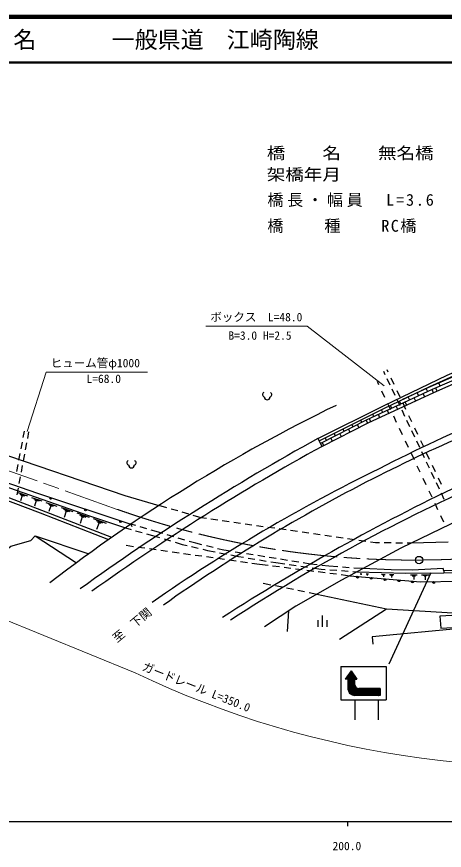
# Model space of a CAD drawing. Units: millimetres, scale not verified. Extents: x 40000 to 680000, y 20000 to 380000.
# Drawn here: x 196101 to 289013, y 198715 to 380000 of the extents above; entities that cross this region are included whole.
import ezdxf
from ezdxf.enums import TextEntityAlignment as Align

# ---------------------------------------------------------------- set-up
doc = ezdxf.new("R2010")
doc.units = ezdxf.units.MM
doc.header["$LTSCALE"] = 1000
doc.linetypes.add('CHAIN', pattern=[18.5, 12, -1.5, 3.5, -1.5])
for name, color, linetype, lineweight in [('M-BGD', 7, 'Continuous', 25), ('M-BMK', 2, 'CHAIN', 13), ('M-BMK-SRVR', 3, 'Continuous', 25), ('M-STR-HTXT', 7, 'Continuous', 13), ('M-STR-STR1', 1, 'Continuous', 25), ('M-STR-STRC', 7, 'Continuous', 25), ('M-TTL', 2, 'Continuous', 140), ('M-TTL-BAND', 7, 'Continuous', 25), ('M-TTL-LINE', 7, 'Continuous', 50)]:
    doc.layers.add(name, color=color, linetype=linetype, lineweight=lineweight)
doc.layers.add('M-TTL-TXT', color=7, linetype='Continuous')
doc.styles.add('ＭＳ ゴシック', font='')
doc.styles.get('ＭＳ ゴシック').set_extended_font_data('MS Gothic')

msp = doc.modelspace()

# ---------------------------------------------------------------- hatches: boundary and pattern name
at = {"layer": 'M-STR-STRC'}
h = msp.add_hatch(dxfattribs=at)
h.set_pattern_fill('USER', color=256, style=0, pattern_type=2)
h.set_pattern_definition([(225, (231959, -280042), (70.71068, -70.71068), []), (135, (231959, -280042), (-70.71068, -70.71068), [])])
h.paths.add_polyline_path([(269480, 234911, 0.41421), (270480, 233911), (275047, 233911), (275047, 232396), (269550, 232396, -0.01207), (269477, 232398, -0.40014), (268050, 233896), (268050, 235919), (267500, 235919), (268765, 237740), (270030, 235919), (269480, 235919)])

# ---------------------------------------------------------------- linework, layer by layer
at = {"layer": 'M-BGD'}
for p, q in [((276191, 302131), (275870, 302812)), ((294758, 303399), (286080, 299593)), ((277259, 299871), (276618, 301227)), ((295046, 302707), (286388, 298910)), ((286080, 299593), (279957, 296744)), ((285406, 298453), (285090, 299133)), ((286064, 299586), (286027, 299668)), ((286856, 299934), (286817, 300024)), ((287459, 298560), (287158, 299247)), ((288142, 299679), (287841, 300366)), ((288825, 300798), (288778, 300906)), ((286388, 298910), (272068, 292246)), ((278327, 297611), (277686, 298967)), ((281508, 296639), (281191, 297319)), ((282166, 297772), (282152, 297803)), ((283457, 297546), (283141, 298226)), ((284115, 298679), (284088, 298737)), ((284748, 297319), (284432, 297999)), ((286697, 298226), (286381, 298906)), ((279395, 295350), (278754, 296706)), ((279558, 295732), (279247, 296402)), ((280217, 296865), (280215, 296869)), ((280849, 295505), (280533, 296185)), ((282799, 296412), (282482, 297092)), ((275660, 293917), (275377, 294526)), ((276951, 293691), (276635, 294371)), ((277609, 294824), (277310, 295467)), ((278900, 294598), (278584, 295278)), ((280463, 293090), (279822, 294446)), ((272068, 292246), (262106, 287212)), ((271098, 291756), (270846, 292255)), ((272396, 291571), (272058, 292241)), ((273052, 291877), (272736, 292557)), ((273711, 293010), (273454, 293562)), ((275002, 292784), (274685, 293464)), ((281531, 290829), (280890, 292186)), ((267260, 289816), (267002, 290328)), ((268558, 289632), (268220, 290301)), ((269179, 290786), (268924, 291291)), ((270477, 290602), (270139, 291271)), ((197526, 288479), (197793, 289888)), ((198508, 288293), (198775, 289702)), ((261560, 288275), (261835, 287738)), ((263422, 287877), (263158, 288401)), ((264720, 287692), (264382, 288362)), ((265341, 288847), (265080, 289364)), ((266639, 288662), (266301, 289332)), ((282599, 288569), (281958, 289925)), ((197061, 286023), (197340, 287497)), ((198043, 285837), (198322, 287311)), ((262801, 286723), (262463, 287392)), ((283667, 286309), (283026, 287665)), ((196596, 283566), (196875, 285040)), ((197578, 283380), (197857, 284854)), ((284735, 284048), (284094, 285404)), ((285803, 281788), (285162, 283144)), ((196131, 281110), (196410, 282584)), ((197114, 280924), (197393, 282398)), ((196649, 278468), (196928, 279942)), ((286871, 279527), (286230, 280884)), ((196184, 276011), (196463, 277485)), ((287939, 277267), (287298, 278623)), ((196339, 276512), (198458, 275777)), ((196820, 276187), (197879, 275819)), ((197301, 275862), (196909, 274731)), ((197036, 275954), (197566, 275770)), ((289007, 275007), (288366, 276363)), ((199336, 275473), (201590, 274692)), ((199848, 275127), (200974, 274737)), ((200359, 274782), (199942, 273580)), ((200077, 274880), (200641, 274684)), ((202465, 274389), (204858, 273559)), ((203008, 274022), (204205, 273607)), ((203252, 273759), (203850, 273551)), ((203551, 273655), (203109, 272379)), ((205730, 273257), (208269, 272377)), ((206306, 272868), (207576, 272428)), ((206882, 272479), (206413, 271125)), ((206565, 272589), (207200, 272369)), ((209138, 272076), (211829, 271144)), ((228700, 273214), (226999, 273707)), ((231101, 272518), (229660, 272936)), ((233502, 271822), (232061, 272240)), ((209748, 271664), (211094, 271197)), ((210359, 271251), (209862, 269816)), ((210023, 271368), (210695, 271135)), ((212694, 270844), (215544, 269856)), ((213341, 270407), (214766, 269913)), ((236163, 271050), (234462, 271543)), ((237315, 270884), (236163, 271050)), ((239789, 270526), (238305, 270740)), ((242263, 270168), (240779, 270383)), ((213988, 269970), (213461, 268450)), ((213631, 270093), (214344, 269847)), ((219713, 268835), (220969, 268481)), ((221956, 269332), (220897, 269645)), ((220897, 269645), (221134, 269170)), ((224354, 268624), (222915, 269048)), ((226373, 268027), (225313, 268340)), ((244738, 269810), (243253, 270025)), ((247212, 269452), (245727, 269667)), ((249686, 269094), (248202, 269309)), ((252160, 268736), (250676, 268951)), ((254635, 268378), (253150, 268593)), ((200118, 267080), (211753, 263207)), ((221931, 268210), (223375, 267803)), ((224338, 267532), (225594, 267178)), ((225594, 267178), (227151, 266712)), ((227825, 267600), (226373, 268027)), ((230224, 266894), (228785, 267318)), ((232622, 266188), (231183, 266612)), ((257109, 268020), (255624, 268235)), ((259583, 267662), (258099, 267877)), ((262057, 267305), (260573, 267519)), ((264532, 266947), (263047, 267161)), ((267006, 266589), (265521, 266804)), ((219866, 265041), (221477, 264814)), ((228109, 266425), (229546, 265995)), ((230504, 265708), (232060, 265243)), ((232060, 265243), (233120, 264989)), ((235034, 265479), (233581, 265906)), ((234092, 264756), (235551, 264407)), ((236356, 265152), (235034, 265479)), ((238783, 264553), (237326, 264913)), ((269480, 266231), (267996, 266446)), ((271954, 265873), (270470, 266088)), ((274096, 265563), (272944, 265730)), ((274956, 265559), (274096, 265563)), ((277456, 265546), (275956, 265554)), ((279956, 265534), (278456, 265541)), ((281816, 265525), (280956, 265529)), ((289850, 265752), (281816, 265525)), ((222467, 264675), (223953, 264466)), ((224943, 264326), (226428, 264117)), ((227419, 263978), (228904, 263768)), ((229894, 263629), (231380, 263420)), ((232370, 263280), (233855, 263071)), ((234845, 262932), (236331, 262722)), ((236523, 264175), (237583, 263921)), ((237583, 263921), (239216, 263605)), ((241075, 263987), (239753, 264313)), ((240198, 263415), (241670, 263129)), ((242577, 263745), (241075, 263987)), ((242652, 262939), (244285, 262623)), ((245046, 263348), (243565, 263586)), ((247514, 262951), (246033, 263189)), ((237321, 262583), (238806, 262374)), ((239796, 262234), (241282, 262025)), ((242272, 261886), (243757, 261676)), ((244285, 262623), (245385, 262441)), ((244748, 261537), (246233, 261328)), ((246371, 262277), (247851, 262032)), ((247223, 261188), (248835, 260961)), ((249982, 262554), (248501, 262792)), ((248837, 261869), (250317, 261623)), ((252450, 262157), (250969, 262395)), ((251304, 261460), (252403, 261278)), ((252403, 261278), (254343, 260998)), ((254919, 261759), (253438, 261998)), ((257387, 261362), (255906, 261601)), ((259876, 260962), (258374, 261203)), ((248835, 260961), (250717, 260719)), ((251709, 260592), (253197, 260400)), ((254189, 260273), (255677, 260082)), ((255333, 260855), (256817, 260641)), ((256668, 259954), (258156, 259763)), ((257807, 260498), (259292, 260284)), ((259148, 259635), (260636, 259444)), ((261396, 260781), (259876, 260962)), ((260281, 260142), (262221, 259862)), ((261628, 259316), (263115, 259125)), ((262221, 259862), (263153, 259795)), ((263908, 260482), (262389, 260663)), ((265862, 260348), (263908, 260482)), ((264150, 259724), (265647, 259618)), ((266644, 259547), (268140, 259440)), ((268356, 260176), (266860, 260279)), ((269138, 259369), (270070, 259303)), ((271308, 259973), (269354, 260108)), ((264107, 258997), (265595, 258806)), ((266587, 258679), (268470, 258436)), ((270710, 258884), (271087, 258873)), ((270899, 258878), (270891, 258627)), ((272028, 258845), (272523, 258831)), ((272275, 258838), (272266, 258507)), ((275393, 258746), (276191, 258723)), ((275589, 258634), (275989, 258622)), ((275789, 258628), (275776, 258202)), ((277113, 258696), (278067, 258668)), ((277348, 258562), (277825, 258548)), ((277586, 258555), (277572, 258046)), ((281652, 258602), (283126, 258615)), ((282023, 258409), (282760, 258415)), ((282391, 258412), (282398, 257626)), ((284029, 258624), (285698, 258639)), ((284447, 258516), (285282, 258524)), ((284657, 258407), (285074, 258410)), ((284865, 258409), (284874, 257518)), ((251321, 256407), (249688, 256740)), ((253771, 255908), (252301, 256208)), ((256220, 255410), (254751, 255709)), ((258670, 254911), (257200, 255210)), ((261283, 254379), (259650, 254711)), ((276444, 251146), (261283, 254379)), ((254937, 246272), (255238, 250799)), ((261499, 248801), (261499, 247301)), ((262499, 249801), (262499, 247301)), ((263499, 248801), (263499, 247301)), ((294949, 247164), (273329, 245105)), ((273329, 245105), (273480, 243528))]:
    msp.add_line(p, q, dxfattribs=at)
for points in [[(261560, 288275), (275951, 295459), (289668, 302014), (304377, 308333), (315368, 312687), (322696, 316245), (328006, 319059), (335281, 323307), (340750, 326175), (345157, 327874), (349370, 328900), (353529, 329237)], [(91513, 312438), (111319, 310107), (122735, 308196), (134948, 304903), (166709, 294423), (191081, 285608), (219574, 275879), (226999, 273707)], [(64160, 306741), (81765, 305719), (101660, 304373), (115501, 302745), (125555, 300825), (142334, 295550), (154441, 291975), (163574, 288895), (182053, 281886), (201594, 275089), (211683, 271514), (219713, 268835)], [(64170, 307717), (95088, 305820), (106263, 304705), (120423, 302463), (126275, 301259), (145981, 295359), (165186, 288834), (182381, 282692), (200648, 276373), (220897, 269645)], [(216746, 266776), (186277, 278514), (159373, 287718), (136541, 294125), (103300, 302869), (103051, 302212)], [(103051, 302212), (137299, 293248), (156816, 287789), (171551, 282443), (187127, 277381), (201181, 272071), (216082, 266309)], [(403863, 296882), (399448, 300620), (396864, 301717), (375270, 297717), (364154, 295345), (349570, 291734), (338313, 288478), (326560, 284584), (312011, 279097), (303515, 275592), (292428, 270630), (279552, 264435), (266702, 257479), (256772, 251798), (249922, 247337)], [(189270, 260413), (194848, 264845), (199190, 266088), (200118, 267080), (209080, 261242)], [(270070, 259303), (280647, 258993), (288891, 259068)], [(288879, 259476), (288744, 259967), (282068, 259668), (277431, 259739), (271308, 259973)], [(268470, 258436), (283807, 257104), (292610, 257222), (294238, 258355), (294038, 259218)], [(293234, 250166), (276444, 251146), (266249, 244585)]]:
    msp.add_lwpolyline(points, dxfattribs=at)
for points in [[(353915, 327422), (354724, 326531), (344608, 318652), (319619, 311218), (307158, 306687), (295335, 302014), (286697, 298226), (272396, 291571), (262448, 286544), (261835, 287738), (275842, 294759), (285895, 299609), (299029, 305521), (315706, 312396), (344262, 321712)], [(301836, 259853), (288879, 259476), (288891, 259068), (301848, 259446)], [(293288, 249940), (288075, 249636), (288227, 247034), (293440, 247338)]]:
    msp.add_lwpolyline(points, close=True, dxfattribs=at)
for centre in [(203471, 275224), (211063, 272701), (218655, 270179)]:
    msp.add_circle(centre, 175, dxfattribs=at)
for centre, radius, start, end in [((438047, -36286), 357421, 108.41958, 117.17197), ((250050, 297800), 536, 116.08703, 255.33416), ((250979, 297800), 536, 284.66584, 63.91297), ((441295, -49058), 368934, 109.51163, 117.05832), ((250515, 297282), 600, 180, 360), ((420627, -23744), 354921, 115.91801, 127.75799), ((501959, -148443), 498513, 118.8314, 125.8616), ((495535, -138926), 485133, 118.71541, 125.69871), ((220580, 282985), 536, 116.08703, 255.33416), ((221509, 282985), 536, 284.66584, 63.91297), ((221044, 282467), 600, 180, 360), ((440790, -56297), 376536, 116.15286, 124.8712), ((438086, -44598), 363504, 116.9276, 125.30874), ((448876, -64945), 375446, 113.50479, 123.332), ((505124, -163942), 490601, 115.69178, 122.59744), ((270165, 258343), 354, 183.83159, 346.23677), ((270165, 258343), 283, 186.05563, 344.01273), ((270165, 258343), 212, 189.80196, 340.26641), ((270165, 258343), 142, 197.51369, 332.55468), ((270165, 258343), 100, 207.83135, 322.23701), ((273154, 258084), 354, 183.83159, 346.23677), ((273154, 258084), 283, 186.05563, 344.01273), ((273154, 258084), 212, 189.80196, 340.26641), ((273154, 258084), 142, 197.51369, 332.55468), ((273154, 258084), 100, 207.83135, 322.23701), ((276143, 257824), 354, 183.83159, 346.23677), ((276143, 257824), 283, 186.05563, 344.01273), ((276143, 257824), 212, 189.80196, 340.26641), ((276143, 257824), 142, 197.51369, 332.55468), ((276143, 257824), 100, 207.83135, 322.23701), ((279132, 257564), 354, 183.83159, 346.23677), ((279132, 257564), 283, 186.05563, 344.01273), ((279132, 257564), 212, 189.80196, 340.26641), ((279132, 257564), 142, 197.51369, 332.55468), ((279132, 257564), 100, 207.83135, 322.23701), ((282120, 257305), 354, 183.83159, 346.23677), ((282120, 257305), 283, 186.05563, 344.01273), ((282120, 257305), 212, 189.80196, 340.26641), ((282120, 257305), 142, 197.51369, 332.55468), ((282120, 257305), 100, 207.83135, 322.23701), ((286708, 257197), 354, 189.5654, 351.97058), ((286708, 257197), 283, 191.78944, 349.74654), ((286708, 257197), 212, 195.53577, 346.00022), ((286708, 257197), 142, 203.2475, 338.28849), ((286708, 257197), 100, 213.56516, 327.97083)]:
    msp.add_arc(centre, radius, start, end, dxfattribs=at)
at = {"layer": 'M-BMK'}
msp.add_lwpolyline([(217949, 272865), (186824, 283922), (158529, 294064), (139455, 300863)], dxfattribs=at)
for centre, radius, start, end in [((281961, 453105), 191269, 250.4475, 270.47085), ((282723, 459206), 197365, 270.2351, 280.00275)]:
    msp.add_arc(centre, radius, start, end, dxfattribs=at)
at = {"layer": 'M-BMK-SRVR'}
msp.add_circle((283533, 261842), 800, dxfattribs=at)
at = {"layer": 'M-STR-HTXT'}
msp.add_line((135107, 272746), (221860, 237317), dxfattribs=at)
for points in [[(275947, 299744), (259179, 312706), (237179, 312706)], [(198345, 289765), (202493, 302711), (224493, 302711)]]:
    msp.add_lwpolyline(points, dxfattribs=at)
msp.add_arc((311640, 424758), 207834, 244.40658, 280.35026, dxfattribs=at)
at = {"layer": 'M-STR-STR1'}
for p, q in [((276844, 302714), (276628, 303170)), ((278125, 300002), (277484, 301358)), ((274815, 299905), (274463, 300649)), ((276096, 297193), (275455, 298549)), ((279407, 297289), (278766, 298646)), ((277378, 294480), (276737, 295837)), ((280688, 294577), (280048, 295933)), ((278659, 291768), (278019, 293124)), ((281970, 291864), (281329, 293221)), ((279941, 289055), (279300, 290412)), ((283252, 289152), (282611, 290508)), ((281223, 286343), (280582, 287699)), ((284533, 286439), (283892, 287796)), ((282504, 283630), (281863, 284987)), ((285815, 283727), (285174, 285083)), ((283786, 280918), (283145, 282274)), ((287096, 281014), (286455, 282371)), ((285067, 278205), (284426, 279562)), ((288378, 278302), (287737, 279658)), ((286349, 275493), (285708, 276849)), ((287630, 272780), (286990, 274137)), ((288912, 270068), (288271, 271424))]:
    msp.add_line(p, q, dxfattribs=at)
at = {"layer": 'M-STR-STRC'}
for p, q in [((286051, 259042), (276950, 239228)), ((266549, 238717), (276395, 238717)), ((266549, 238717), (266549, 231446)), ((268765, 237740), (267500, 235919)), ((268765, 237740), (270030, 235919)), ((276395, 238717), (276395, 231446)), ((268050, 235919), (267500, 235919)), ((268050, 235919), (268050, 233742)), ((269480, 235919), (270030, 235919)), ((269480, 235919), (269480, 234911)), ((275047, 233911), (270480, 233911)), ((275047, 233911), (275047, 232396)), ((275047, 232396), (269477, 232396)), ((266549, 231446), (276395, 231446)), ((269589, 231446), (269589, 227090)), ((274629, 231446), (274629, 227090))]:
    msp.add_line(p, q, dxfattribs=at)
for centre, radius in [((269550, 233896), 1500), ((270480, 234911), 1000)]:
    msp.add_arc(centre, radius, 180, 270, dxfattribs=at)
at = {"layer": 'M-TTL'}
msp.add_line((680000, 380000), (40000, 380000), dxfattribs=at)
at = {"layer": 'M-TTL-BAND'}
for p, q in [((40000, 205000), (579000, 205000)), ((268000, 205000), (268000, 204000))]:
    msp.add_line(p, q, dxfattribs=at)
at = {"layer": 'M-TTL-LINE'}
msp.add_line((40000, 370000), (680000, 370000), dxfattribs=at)

# ---------------------------------------------------------------- texts
at = {"layer": 'M-BGD', "style": 'ＭＳ ゴシック'}
msp.add_text('至\u3000下関', height=1833, rotation=39.42, dxfattribs=at).set_placement((222094, 246559), align=Align.BOTTOM_CENTER)
at = {"layer": 'M-STR-HTXT', "style": 'ＭＳ ゴシック', "width": 1.15}
for s, p in [('橋\u3000\u3000名\u3000\u3000無名橋', (268564, 348288)), ('架橋年月\u3000\u3000\u3000\u3000\u3000\u3000', (270564, 343626))]:
    msp.add_text(s, height=2566, dxfattribs=at).set_placement(p, align=Align.BOTTOM_CENTER)
at = {"layer": 'M-STR-HTXT', "style": 'ＭＳ ゴシック'}
for s, p in [('ボックス\u3000L=48.0', (238179, 313206)), ('B=3.0 H=2.5', (242106, 309198)), ('ヒューム管φ1000', (203493, 303211)), ('L=68.0', (211271, 299800))]:
    msp.add_text(s, height=1833, dxfattribs=at).set_placement(p, align=Align.BOTTOM_LEFT)
msp.add_text('ガードレール L=350.0', height=1833, rotation=338.362, dxfattribs=at).set_placement((234591, 232852), align=Align.BOTTOM_CENTER)
at = {"layer": 'M-STR-HTXT', "char_height": 2566, "attachment_point": 8, "style": 'ＭＳ ゴシック'}
for s, insert in [('\\T1.23;橋長・幅員\\~\\~L=3.6\u3000W=3.25(6.0)', (282814, 338201)), ('\\T1.18;橋\u3000\u3000種\\~\\~\u3000RC橋', (267064, 332958))]:
    msp.add_mtext(s, dxfattribs=dict(at, insert=insert))
at = {"layer": 'M-TTL-BAND', "style": 'ＭＳ ゴシック'}
msp.add_text('200.0', height=1833, dxfattribs=at).set_placement((267844, 198195), align=Align.BOTTOM_CENTER)
at = {"layer": 'M-TTL-TXT', "style": 'ＭＳ ゴシック'}
for s, p in [('路 線 名', (180380, 375000)), ('一般県道\u3000江崎陶線', (216734, 375000))]:
    msp.add_text(s, height=3666, dxfattribs=at).set_placement(p, align=Align.MIDDLE_LEFT)

doc.saveas('drawing.dxf')
